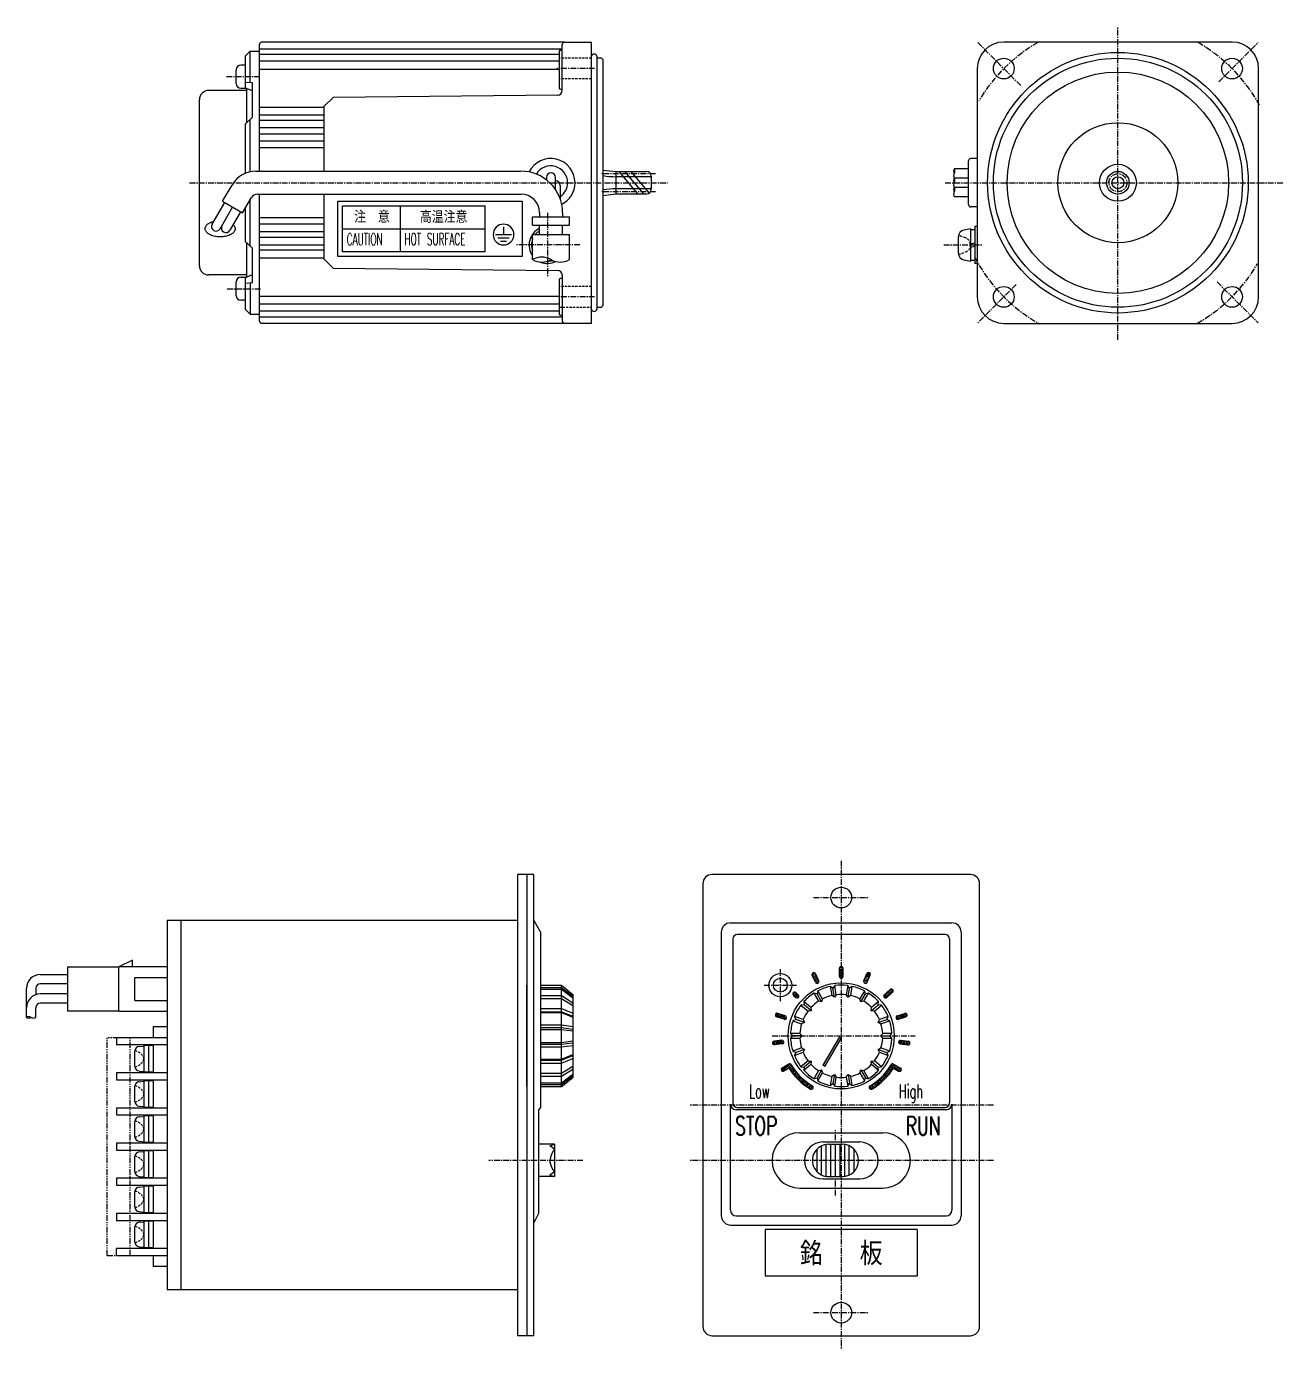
# Model space of a CAD drawing. Extents: x 10 to 442, y 10 to 405.
# Drawn here: x 169.6 to 442.2, y 118 to 404.9 of the extents above; entities that cross this region are included whole.
import ezdxf
from ezdxf.enums import TextEntityAlignment as Align

# ---------------------------------------------------------------- set-up
doc = ezdxf.new("R2010")
doc.units = 0
for name, pattern in [('CENTER', [2, 1.25, -0.25, 0.25, -0.25]), ('DASHED', [0.75, 0.5, -0.25]), ('PHANTOM', [2.5, 1.25, -0.25, 0.25, -0.25, 0.25, -0.25])]:
    doc.linetypes.add(name, pattern=pattern)
doc.layers.get('0').update_dxf_attribs({"linetype": 'CONTINUOUS'})
doc.layers.add('CENTER', color=1, linetype='CENTER')
doc.styles.get("Standard").update_dxf_attribs({"font": 'txt.shx', "bigfont": 'bigfont.shx'})

msp = doc.modelspace()

# ---------------------------------------------------------------- linework, layer by layer
at = {"color": 7, "linetype": 'CONTINUOUS'}
for p, q in [((217.07, 398.55), (218.07, 399.55)), ((218.07, 392.72), (218.07, 399.55)), ((218.07, 399.55), (220.07, 399.55)), ((220.07, 373.55), (220.07, 401.01)), ((220.07, 400.11), (285.77, 400.11)), ((220.07, 398.9), (285.07, 398.9)), ((286.08, 401.51), (220.57, 401.51)), ((285.07, 399.5), (285.07, 391.6)), ((285.37, 399.8), (285.77, 399.8)), ((285.77, 391.05), (285.77, 401.05)), ((286.27, 401.55), (292.07, 401.55)), ((292.07, 340.55), (292.07, 401.55)), ((431, 401.55), (381.5, 401.55)), ((217.07, 396.55), (216.07, 396.55)), ((217.07, 391.58), (217.07, 398.55)), ((285.07, 397.38), (220.07, 397.38)), ((293.27, 398.5), (293.27, 343.59)), ((294.27, 398.05), (293.27, 398.05)), ((294.27, 398.05), (294.57, 397.75)), ((294.57, 397.75), (294.57, 344.35)), ((215.07, 392.55), (215.07, 395.55)), ((220.07, 395.65), (285.07, 395.65)), ((375.75, 395.8), (375.75, 346.3)), ((436.75, 346.3), (436.75, 395.8)), ((217.27, 391.05), (209.07, 391.05)), ((216.07, 391.55), (217.14, 391.55)), ((218.57, 392.68), (217.07, 392.8)), ((218.57, 390.97), (217.07, 391.58)), ((217.27, 391.5), (217.27, 384.04)), ((218.57, 385.25), (218.57, 392.68)), ((285.37, 391.3), (285.77, 391.3)), ((207.07, 353.05), (207.07, 389.05)), ((234.07, 387.38), (220.07, 387.38)), ((234.07, 387.55), (236.07, 389.55)), ((234.07, 387.55), (234.07, 373.55)), ((284.77, 390.05), (236.07, 389.55)), ((218.57, 385.25), (217.07, 383.85)), ((218.07, 373.41), (218.07, 384.78)), ((220.07, 385.79), (234.07, 385.79)), ((220.07, 384.59), (234.07, 384.59)), ((217.07, 373.1), (217.07, 383.85)), ((220.07, 383.03), (234.07, 383.03)), ((220.07, 381.66), (234.07, 381.66)), ((220.07, 380.13), (234.07, 380.13)), ((234.07, 378.62), (220.07, 378.62)), ((375.75, 376.3), (374.35, 376.3)), ((219.34, 373.55), (276.73, 373.55)), ((294.57, 373.79), (297.47, 373.48)), ((297.47, 373.48), (304.07, 373.48)), ((297.47, 368.62), (297.47, 373.48)), ((373.85, 374.05), (370.75, 374.05)), ((373.85, 366.3), (373.85, 375.8)), ((212.11, 367.02), (214.15, 370.55)), ((282.32, 372.21), (282.32, 371.67)), ((284.32, 369.52), (284.32, 372.21)), ((285.32, 370.43), (285.32, 367.51)), ((305.07, 372.48), (305.07, 369.62)), ((373.85, 372.05), (370.75, 372.05)), ((216.44, 364.52), (218.34, 367.81)), ((218.07, 357.32), (218.07, 367.34)), ((219.64, 368.56), (276.82, 368.56)), ((220.07, 341.09), (220.07, 368.56)), ((234.07, 368.56), (234.07, 354.55)), ((294.57, 368.31), (297.47, 368.62)), ((297.47, 368.62), (304.07, 368.62)), ((370.75, 370.05), (373.85, 370.05)), ((370.75, 368.05), (373.85, 368.05)), ((209.82, 362.06), (212.55, 366.77)), ((211.55, 361.06), (214.28, 365.77)), ((212.11, 367.02), (216.44, 364.52)), ((216.01, 364.77), (213.68, 360.75)), ((217.07, 358.25), (217.07, 365.61)), ((237.07, 355.06), (237.07, 367.06)), ((237.07, 367.06), (277.07, 367.06)), ((238.07, 356.06), (238.07, 366.06)), ((238.07, 366.06), (269.07, 366.06)), ((269.07, 356.06), (269.07, 366.06)), ((277.07, 367.06), (277.07, 355.06)), ((277.07, 367.06), (277.07, 355.06)), ((280.82, 364.55), (280.82, 363.66)), ((285.82, 364.55), (285.82, 363.66)), ((375.75, 365.8), (374.35, 365.8)), ((234.07, 363.47), (220.07, 363.47)), ((234.07, 362.05), (220.07, 362.05)), ((273.02, 361.51), (273.02, 359.81)), ((279.32, 361.83), (279.32, 363.66)), ((279.32, 363.66), (287.32, 363.66)), ((279.32, 361.83), (287.32, 361.83)), ((280.82, 359.83), (280.82, 361.83)), ((285.82, 359.83), (285.82, 361.83)), ((287.32, 361.83), (287.32, 363.66)), ((375.75, 361.55), (375.25, 361.55)), ((375.25, 361.55), (375.25, 353.55)), ((234.07, 360.43), (220.07, 360.43)), ((234.07, 359.17), (220.07, 359.17)), ((271.27, 359.81), (274.77, 359.81)), ((271.82, 359.11), (274.22, 359.11)), ((279.32, 354.37), (279.32, 359.83)), ((279.32, 359.83), (287.32, 359.83)), ((287.32, 354.37), (287.32, 359.83)), ((371.65, 355.79), (371.65, 359.31)), ((374.25, 361.05), (372.87, 360.78)), ((374.25, 361.05), (374.25, 354.05)), ((374.25, 360.92), (375.25, 360.92)), ((375.25, 360.87), (375.25, 357.09)), ((217.07, 358.25), (218.57, 356.85)), ((217.27, 358.06), (217.27, 350.6)), ((218.57, 349.41), (218.57, 356.85)), ((234.07, 357.5), (220.07, 357.5)), ((234.07, 356.41), (220.07, 356.41)), ((269.07, 356.06), (238.07, 356.06)), ((272.37, 358.41), (273.67, 358.41)), ((279.32, 358.05), (279.1, 358.05)), ((279.32, 357.05), (279.1, 357.05)), ((374.25, 357.81), (375.25, 358)), ((374.25, 357.1), (375.25, 357.29)), ((234.07, 354.72), (220.07, 354.72)), ((236.07, 352.55), (234.07, 354.55)), ((277.07, 355.06), (237.07, 355.06)), ((372.87, 354.31), (374.25, 354.05)), ((375.25, 354.17), (374.25, 354.17)), ((375.75, 353.55), (375.25, 353.55)), ((217.27, 351.05), (209.07, 351.05)), ((216.07, 350.55), (217.14, 350.55)), ((217.07, 350.52), (218.57, 351.13)), ((217.07, 343.55), (217.07, 350.52)), ((236.07, 352.55), (284.77, 352.05)), ((285.07, 350), (285.07, 342.6)), ((285.77, 350.3), (285.37, 350.3)), ((285.77, 351.05), (285.77, 341.05)), ((215.07, 346.55), (215.07, 349.55)), ((217.07, 349.29), (218.57, 349.41)), ((218.07, 349.37), (218.07, 342.55)), ((217.07, 345.55), (216.07, 345.55)), ((285.07, 346.38), (220.07, 346.38)), ((285.07, 344.71), (220.07, 344.71)), ((294.27, 344.05), (294.57, 344.35)), ((218.07, 342.55), (217.07, 343.55)), ((218.07, 342.55), (220.07, 342.55)), ((285.07, 343.2), (220.07, 343.2)), ((220.07, 341.99), (285.77, 341.99)), ((285.37, 342.3), (285.77, 342.3)), ((293.27, 344.05), (294.27, 344.05)), ((220.57, 340.59), (286.08, 340.59)), ((292.07, 340.55), (286.27, 340.55)), ((381.5, 340.55), (431, 340.55)), ((279.57, 221.05), (276.07, 221.05)), ((276.07, 221.05), (276.07, 121.05)), ((278.07, 221.05), (278.07, 121.05)), ((279.57, 121.05), (279.57, 221.05)), ((374.25, 221.05), (318.25, 221.05)), ((316.25, 219.05), (316.25, 123.05)), ((376.25, 123.05), (376.25, 219.05)), ((276.07, 211.05), (200.07, 211.05)), ((200.07, 211.05), (200.07, 131.05)), ((203.07, 211.05), (203.07, 131.05)), ((279.57, 211.05), (281.07, 208.55)), ((322.25, 210.55), (370.25, 210.55)), ((281.07, 208.55), (281.07, 170.55)), ((320.25, 208.55), (320.25, 147.05)), ((322.75, 207.05), (322.75, 171.55)), ((368.75, 208.05), (323.75, 208.05)), ((369.75, 207.05), (369.75, 171.55)), ((372.25, 208.55), (372.25, 147.05)), ((178.57, 201.05), (189.57, 201.05)), ((178.57, 191.45), (178.57, 201.05)), ((192.57, 202.45), (189.57, 201.05)), ((200.07, 201.05), (189.57, 201.05)), ((189.57, 191.45), (189.57, 201.05)), ((192.57, 201.05), (192.57, 202.45)), ((345.86, 200.72), (346.5, 200.96)), ((172.57, 199.35), (178.57, 199.35)), ((193.07, 198.75), (200.07, 198.75)), ((193.07, 193.75), (193.07, 198.75)), ((339.93, 199.29), (340.41, 199.77)), ((340.64, 197.67), (339.95, 199.22)), ((340.05, 198.99), (340.66, 199.6)), ((340.18, 198.7), (340.79, 199.3)), ((340.31, 198.4), (340.92, 199.01)), ((340.44, 198.11), (341.05, 198.72)), ((340.57, 197.82), (341.18, 198.42)), ((341.37, 198), (340.68, 199.55)), ((340.73, 197.55), (341.31, 198.13)), ((345.85, 200.39), (346.65, 200.7)), ((345.85, 198.95), (345.85, 200.65)), ((345.85, 200.07), (346.65, 200.38)), ((345.85, 199.75), (346.65, 200.06)), ((345.85, 199.43), (346.65, 199.74)), ((345.85, 199.11), (346.65, 199.42)), ((345.88, 198.8), (346.65, 199.09)), ((346.12, 198.57), (346.6, 198.75)), ((346.65, 198.95), (346.65, 200.65)), ((351.13, 198), (351.82, 199.55)), ((351.2, 198.14), (352.05, 198.1)), ((351.33, 198.44), (352.18, 198.39)), ((351.46, 198.73), (352.32, 198.68)), ((351.59, 199.02), (352.45, 198.98)), ((351.72, 199.32), (352.58, 199.27)), ((351.86, 199.61), (352.54, 199.57)), ((351.86, 197.67), (352.56, 199.22)), ((169.57, 190.06), (169.57, 196.35)), ((171.57, 196.35), (171.57, 194.98)), ((178.57, 197.35), (172.57, 197.35)), ((178.57, 195.15), (172.57, 195.15)), ((278.07, 175.05), (278.07, 197.05)), ((281.07, 197.05), (285.57, 197.05)), ((281.07, 196.55), (285.57, 196.55)), ((281.07, 196.2), (285.57, 196.2)), ((285.57, 197.05), (288.07, 195.05)), ((285.57, 175.05), (285.57, 197.05)), ((285.57, 196.55), (288.07, 194.66)), ((285.57, 196.2), (288.07, 194.32)), ((335.75, 195.12), (336.17, 195.55)), ((335.89, 194.84), (336.45, 195.41)), ((336.11, 194.64), (336.68, 195.21)), ((336.41, 195.45), (336.93, 194.98)), ((340.32, 195.31), (341.33, 193.58)), ((341, 195.14), (340.32, 195.31)), ((341.19, 195.81), (341, 195.14)), ((342, 193.41), (341, 195.14)), ((341.04, 197.44), (341.4, 197.8)), ((342.19, 194.08), (341.19, 195.81)), ((343.85, 196.78), (344.2, 194.81)), ((344.43, 196.39), (343.85, 196.78)), ((344.84, 196.96), (344.43, 196.39)), ((344.78, 194.42), (344.43, 196.39)), ((345.18, 194.98), (344.84, 196.96)), ((347.67, 196.96), (347.32, 194.98)), ((348.07, 196.39), (347.67, 196.96)), ((347.73, 194.42), (348.07, 196.39)), ((348.65, 196.78), (348.07, 196.39)), ((348.3, 194.81), (348.65, 196.78)), ((351.31, 195.81), (350.31, 194.08)), ((350.5, 193.41), (351.5, 195.14)), ((351.1, 197.85), (351.92, 197.8)), ((351.18, 193.58), (352.18, 195.31)), ((351.23, 197.54), (351.74, 197.51)), ((351.5, 195.14), (351.31, 195.81)), ((352.18, 195.31), (351.5, 195.14)), ((355.57, 194.98), (356.83, 196.11)), ((355.69, 195.08), (356.45, 194.7)), ((355.93, 195.3), (356.69, 194.91)), ((356.11, 194.38), (357.37, 195.52)), ((356.17, 195.51), (356.93, 195.13)), ((356.41, 195.73), (357.17, 195.34)), ((356.64, 195.94), (357.41, 195.56)), ((356.89, 196.16), (357.5, 195.85)), ((178.57, 193.15), (172.57, 193.15)), ((193.07, 193.75), (200.07, 193.75)), ((281.07, 194.79), (285.57, 194.79)), ((281.07, 194.14), (285.57, 194.14)), ((285.57, 194.79), (288.07, 193.25)), ((285.57, 194.14), (288.07, 192.61)), ((288.07, 195.05), (288.07, 177.05)), ((335.88, 194.85), (336.4, 194.38)), ((336.33, 194.44), (336.9, 195.01)), ((336.6, 194.29), (337.06, 194.74)), ((338.21, 192.8), (337.51, 192.73)), ((337.51, 192.73), (339.05, 191.44)), ((338.16, 193.49), (338.21, 192.8)), ((339.69, 192.21), (338.16, 193.49)), ((339.74, 191.51), (338.21, 192.8)), ((342, 193.41), (341.33, 193.58)), ((342.19, 194.08), (342, 193.41)), ((344.78, 194.42), (344.2, 194.81)), ((345.18, 194.98), (344.78, 194.42)), ((347.73, 194.42), (347.32, 194.98)), ((348.3, 194.81), (347.73, 194.42)), ((350.5, 193.41), (350.31, 194.08)), ((351.18, 193.58), (350.5, 193.41)), ((352.76, 191.51), (354.29, 192.8)), ((354.35, 193.49), (352.81, 192.21)), ((353.46, 191.44), (354.99, 192.73)), ((354.29, 192.8), (354.35, 193.49)), ((354.99, 192.73), (354.29, 192.8)), ((355.47, 194.52), (355.93, 194.29)), ((355.48, 194.86), (356.21, 194.48)), ((171.57, 190.06), (171.57, 192.15)), ((189.57, 191.45), (178.57, 191.45)), ((189.57, 191.45), (200.07, 191.45)), ((281.07, 191.98), (285.57, 191.98)), ((281.07, 191.3), (285.57, 191.3)), ((281.07, 191.11), (285.57, 191.11)), ((285.57, 191.98), (288.07, 190.97)), ((285.57, 191.3), (288.07, 190.3)), ((285.57, 191.11), (288.07, 190.11)), ((332.18, 190.21), (332.14, 190.89)), ((333.86, 189.65), (332.24, 190.18)), ((332.48, 190.1), (332.44, 190.96)), ((334.11, 190.42), (332.49, 190.94)), ((332.79, 190), (332.75, 190.86)), ((333.1, 189.9), (333.05, 190.76)), ((333.4, 189.8), (333.36, 190.66)), ((333.71, 189.7), (333.66, 190.56)), ((334.01, 189.64), (333.97, 190.46)), ((334.3, 189.8), (334.28, 190.3)), ((336.38, 189.64), (335.75, 189.34)), ((336.1, 190.28), (336.38, 189.64)), ((337.98, 189.59), (336.1, 190.28)), ((338.26, 188.96), (336.38, 189.64)), ((337.98, 189.59), (338.26, 188.96)), ((339.74, 191.51), (339.05, 191.44)), ((339.69, 192.21), (339.74, 191.51)), ((352.76, 191.51), (352.81, 192.21)), ((353.46, 191.44), (352.76, 191.51)), ((354.24, 188.96), (356.12, 189.64)), ((354.24, 188.96), (354.52, 189.59)), ((356.41, 190.28), (354.52, 189.59)), ((356.12, 189.64), (356.41, 190.28)), ((356.75, 189.34), (356.12, 189.64)), ((358.12, 190.04), (358.44, 189.64)), ((358.26, 190.34), (358.78, 189.7)), ((358.4, 190.42), (360.01, 190.94)), ((358.55, 190.46), (359.09, 189.8)), ((358.64, 189.65), (360.26, 190.18)), ((358.85, 190.56), (359.39, 189.9)), ((359.16, 190.66), (359.7, 190)), ((359.47, 190.76), (360.01, 190.1)), ((359.77, 190.86), (360.31, 190.2)), ((360.08, 190.96), (360.51, 190.42)), ((197.07, 188.05), (197.07, 185.66)), ((200.07, 188.05), (197.07, 188.05)), ((281.07, 188.45), (285.57, 188.45)), ((281.07, 187.87), (285.57, 187.87)), ((281.07, 187.46), (285.57, 187.46)), ((285.57, 188.45), (288.07, 188.1)), ((285.57, 187.87), (288.07, 187.52)), ((285.57, 187.46), (288.07, 187.12)), ((335.26, 186.55), (335.75, 186.05)), ((337.27, 186.55), (335.26, 186.55)), ((335.75, 189.34), (337.64, 188.65)), ((337.27, 186.55), (337.75, 186.05)), ((338.26, 188.96), (337.64, 188.65)), ((354.87, 188.65), (354.24, 188.96)), ((354.75, 186.05), (355.24, 186.55)), ((354.87, 188.65), (356.75, 189.34)), ((357.24, 186.55), (355.24, 186.55)), ((356.75, 186.05), (357.24, 186.55)), ((200.07, 185.66), (189.07, 185.66)), ((189.07, 185.66), (189.07, 184.16)), ((189.07, 184.16), (200.07, 184.16)), ((193.98, 183.75), (195.07, 183.85)), ((195.07, 178.24), (195.07, 183.96)), ((197.07, 183.96), (195.07, 183.96)), ((196.07, 178.24), (196.07, 183.96)), ((197.07, 184.16), (197.07, 178.04)), ((281.07, 184.63), (285.57, 184.63)), ((281.07, 184.23), (285.57, 184.23)), ((281.07, 183.65), (285.57, 183.65)), ((285.57, 184.63), (288.07, 184.98)), ((285.57, 184.23), (288.07, 184.57)), ((285.57, 183.65), (288.07, 184)), ((331.7, 184.12), (331.39, 184.73)), ((332.03, 184.15), (331.64, 184.91)), ((333.38, 185.1), (331.69, 184.92)), ((333.46, 184.3), (331.77, 184.12)), ((332.35, 184.18), (331.96, 184.95)), ((332.67, 184.22), (332.28, 184.98)), ((332.98, 184.25), (332.6, 185.02)), ((333.3, 184.29), (332.92, 185.05)), ((333.61, 184.35), (333.24, 185.08)), ((333.81, 184.61), (333.58, 185.07)), ((335.75, 186.05), (335.26, 185.55)), ((335.26, 185.55), (337.27, 185.55)), ((337.75, 186.05), (335.75, 186.05)), ((337.75, 186.05), (337.27, 185.55)), ((345.78, 185.74), (342.28, 179.68)), ((342.72, 179.43), (346.22, 185.49)), ((346.22, 185.49), (345.78, 185.74)), ((355.24, 185.55), (354.75, 186.05)), ((354.75, 186.05), (356.75, 186.05)), ((355.24, 185.55), (357.24, 185.55)), ((357.24, 185.55), (356.75, 186.05)), ((358.72, 184.87), (358.85, 184.37)), ((358.97, 185.08), (359.18, 184.29)), ((359.04, 184.3), (360.73, 184.12)), ((359.12, 185.1), (360.81, 184.92)), ((359.28, 185.08), (359.5, 184.25)), ((359.6, 185.05), (359.82, 184.22)), ((359.92, 185.01), (360.14, 184.19)), ((360.24, 184.98), (360.46, 184.15)), ((360.56, 184.95), (360.78, 184.12)), ((360.88, 184.91), (361.06, 184.25)), ((193.07, 179.44), (193.07, 182.76)), ((281.07, 180.99), (285.57, 180.99)), ((281.07, 180.8), (285.57, 180.8)), ((285.57, 180.99), (288.07, 181.99)), ((285.57, 180.8), (288.07, 181.8)), ((285.57, 180.12), (288.07, 181.12)), ((337.64, 183.44), (335.75, 182.76)), ((335.75, 182.76), (336.38, 182.46)), ((336.1, 181.82), (337.98, 182.51)), ((336.38, 182.46), (336.1, 181.82)), ((338.26, 183.14), (336.38, 182.46)), ((337.64, 183.44), (338.26, 183.14)), ((338.26, 183.14), (337.98, 182.51)), ((354.24, 183.14), (354.87, 183.44)), ((354.52, 182.5), (354.24, 183.14)), ((354.24, 183.14), (356.12, 182.46)), ((354.52, 182.5), (356.41, 181.82)), ((356.75, 182.76), (354.87, 183.44)), ((356.12, 182.46), (356.75, 182.76)), ((356.41, 181.82), (356.12, 182.46)), ((189.07, 178.04), (189.07, 176.54)), ((200.07, 178.04), (189.07, 178.04)), ((193.98, 178.44), (195.07, 178.35)), ((195.07, 178.24), (197.07, 178.24)), ((281.07, 180.12), (285.57, 180.12)), ((281.07, 177.95), (285.57, 177.95)), ((285.57, 177.95), (288.07, 179.49)), ((285.57, 177.31), (288.07, 178.84)), ((333.24, 178.89), (333.48, 179.14)), ((333.28, 178.51), (334.49, 179.72)), ((334.88, 179.94), (333.41, 179.09)), ((333.55, 178.35), (335.18, 179.98)), ((334.94, 179.05), (333.81, 178.4)), ((334.31, 178.69), (335.42, 179.8)), ((335, 178.96), (335.58, 179.54)), ((335.17, 178.7), (335.75, 179.28)), ((335.34, 178.45), (335.91, 179.02)), ((335.52, 178.2), (336.09, 178.77)), ((335.7, 177.96), (336.27, 178.53)), ((335.88, 177.72), (336.45, 178.29)), ((336.07, 177.49), (336.64, 178.06)), ((339.05, 180.66), (337.51, 179.37)), ((337.51, 179.37), (338.21, 179.3)), ((338.16, 178.6), (339.69, 179.89)), ((338.21, 179.3), (338.16, 178.6)), ((339.74, 180.58), (338.21, 179.3)), ((339.05, 180.66), (339.74, 180.58)), ((339.74, 180.58), (339.69, 179.89)), ((341.33, 178.52), (340.32, 176.78)), ((342, 178.69), (341, 176.96)), ((341.19, 176.28), (342.19, 178.02)), ((341.33, 178.52), (342, 178.69)), ((342, 178.69), (342.19, 178.02)), ((342.72, 179.43), (342.28, 179.68)), ((350.31, 178.02), (350.5, 178.69)), ((350.31, 178.02), (351.31, 176.28)), ((350.5, 178.69), (351.18, 178.52)), ((350.5, 178.69), (351.5, 176.96)), ((352.18, 176.78), (351.18, 178.52)), ((352.76, 180.58), (353.46, 180.66)), ((352.81, 179.89), (352.76, 180.58)), ((352.76, 180.58), (354.29, 179.3)), ((352.81, 179.89), (354.35, 178.6)), ((354.99, 179.37), (353.46, 180.66)), ((354.29, 179.3), (354.99, 179.37)), ((354.35, 178.6), (354.29, 179.3)), ((356.43, 177.49), (355.86, 178.06)), ((356.62, 177.72), (356.05, 178.29)), ((356.81, 177.96), (356.24, 178.53)), ((356.99, 178.2), (356.42, 178.77)), ((357.16, 178.45), (356.59, 179.02)), ((357.34, 178.7), (356.76, 179.28)), ((357.5, 178.96), (356.92, 179.54)), ((358.2, 178.69), (357.08, 179.8)), ((358.96, 178.35), (357.33, 179.98)), ((357.56, 179.05), (358.7, 178.4)), ((357.62, 179.94), (359.1, 179.09)), ((359.22, 178.51), (358.02, 179.72)), ((359.27, 178.89), (359.02, 179.14)), ((189.07, 176.54), (200.07, 176.54)), ((193.07, 171.82), (193.07, 175.14)), ((193.98, 176.13), (195.07, 176.23)), ((195.07, 170.62), (195.07, 176.34)), ((197.07, 176.34), (195.07, 176.34)), ((196.07, 170.62), (196.07, 176.34)), ((197.07, 176.54), (197.07, 170.42)), ((281.07, 177.31), (285.57, 177.31)), ((281.07, 175.89), (285.57, 175.89)), ((281.07, 175.55), (285.57, 175.55)), ((281.07, 175.05), (285.57, 175.05)), ((285.57, 175.89), (288.07, 177.78)), ((285.57, 175.55), (288.07, 177.43)), ((285.57, 175.05), (288.07, 177.05)), ((336.27, 177.26), (336.84, 177.83)), ((336.47, 177.04), (337.04, 177.6)), ((336.68, 176.82), (337.24, 177.38)), ((336.89, 176.6), (337.45, 177.17)), ((337.1, 176.4), (337.67, 176.96)), ((337.32, 176.19), (337.89, 176.76)), ((337.55, 175.99), (338.12, 176.56)), ((337.78, 175.8), (338.35, 176.37)), ((338.01, 175.61), (338.58, 176.18)), ((338.25, 175.42), (338.83, 176)), ((338.5, 175.24), (339.07, 175.82)), ((338.75, 175.07), (339.32, 175.64)), ((339, 174.9), (339.58, 175.48)), ((339.26, 174.73), (339.84, 175.32)), ((339.53, 174.58), (340.1, 175.14)), ((340.32, 176.78), (341, 176.96)), ((341, 176.96), (341.19, 176.28)), ((344.2, 177.29), (343.85, 175.31)), ((343.85, 175.31), (344.43, 175.71)), ((344.2, 177.29), (344.78, 177.68)), ((344.78, 177.68), (344.43, 175.71)), ((344.43, 175.71), (344.84, 175.14)), ((344.78, 177.68), (345.18, 177.11)), ((344.84, 175.14), (345.18, 177.11)), ((347.32, 177.11), (347.73, 177.68)), ((347.32, 177.11), (347.67, 175.14)), ((347.67, 175.14), (348.07, 175.71)), ((347.73, 177.68), (348.3, 177.29)), ((347.73, 177.68), (348.07, 175.71)), ((348.07, 175.71), (348.65, 175.31)), ((348.65, 175.31), (348.3, 177.29)), ((351.31, 176.28), (351.5, 176.96)), ((351.5, 176.96), (352.18, 176.78)), ((352.98, 174.58), (352.41, 175.14)), ((353.24, 174.73), (352.66, 175.32)), ((353.5, 174.9), (352.92, 175.48)), ((353.76, 175.07), (353.18, 175.64)), ((354.01, 175.24), (353.43, 175.82)), ((354.25, 175.42), (353.68, 176)), ((354.49, 175.61), (353.92, 176.18)), ((354.72, 175.8), (354.16, 176.37)), ((354.95, 175.99), (354.39, 176.56)), ((355.18, 176.19), (354.61, 176.76)), ((355.4, 176.4), (354.83, 176.96)), ((355.61, 176.6), (355.05, 177.17)), ((355.83, 176.82), (355.26, 177.38)), ((356.03, 177.04), (355.46, 177.6)), ((356.23, 177.26), (355.67, 177.83)), ((200.07, 173.05), (200.07, 171.05)), ((339.86, 174.48), (340.2, 174.82)), ((352.65, 174.48), (352.31, 174.82)), ((189.07, 170.42), (189.07, 168.92)), ((200.07, 170.42), (189.07, 170.42)), ((193.98, 170.82), (195.07, 170.73)), ((195.07, 170.62), (197.07, 170.62)), ((281.07, 170.55), (280.57, 170.05)), ((280.57, 170.05), (280.57, 147.55)), ((322.25, 148.25), (322.25, 171.25)), ((369.05, 170.05), (323.45, 170.05)), ((323.75, 170.55), (368.75, 170.55)), ((370.25, 171.25), (370.25, 148.25)), ((189.07, 168.92), (200.07, 168.92)), ((193.07, 164.2), (193.07, 167.52)), ((193.98, 168.51), (195.07, 168.61)), ((195.07, 163), (195.07, 168.72)), ((197.07, 168.72), (195.07, 168.72)), ((196.07, 163), (196.07, 168.72)), ((197.07, 168.92), (197.07, 162.8)), ((337.25, 165.05), (355.25, 165.05)), ((189.07, 162.8), (189.07, 161.3)), ((200.07, 162.8), (189.07, 162.8)), ((189.07, 161.3), (200.07, 161.3)), ((193.98, 163.2), (195.07, 163.11)), ((193.98, 160.89), (195.07, 160.99)), ((195.07, 163), (197.07, 163)), ((195.07, 155.38), (195.07, 161.1)), ((197.07, 161.1), (195.07, 161.1)), ((196.07, 155.38), (196.07, 161.1)), ((197.07, 161.3), (197.07, 155.18)), ((284.07, 162.55), (280.57, 162.55)), ((283.07, 162.21), (284.07, 162.55)), ((284.07, 161.5), (283.07, 162.21)), ((284.07, 162.55), (284.07, 155.55)), ((341, 156.6), (341, 161.5)), ((342, 155.89), (342, 162.21)), ((342.25, 163.05), (350.25, 163.05)), ((343, 155.58), (343, 162.51)), ((343.5, 162.55), (346.5, 162.55)), ((344, 155.55), (344, 162.55)), ((345, 155.55), (345, 162.55)), ((346, 155.55), (346, 162.55)), ((347, 155.58), (347, 162.51)), ((348, 155.89), (348, 162.21)), ((349, 161.5), (349, 156.6)), ((193.07, 156.58), (193.07, 159.9)), ((189.07, 155.18), (189.07, 153.68)), ((200.07, 155.18), (189.07, 155.18)), ((193.98, 155.58), (195.07, 155.49)), ((195.07, 155.38), (197.07, 155.38)), ((284.07, 155.55), (280.57, 155.55)), ((284.07, 156.6), (283.07, 155.89)), ((283.07, 155.89), (284.07, 155.55)), ((342.25, 155.05), (350.25, 155.05)), ((343.5, 155.55), (346.5, 155.55)), ((189.07, 153.68), (200.07, 153.68)), ((193.07, 148.96), (193.07, 152.28)), ((193.98, 153.27), (195.07, 153.37)), ((195.07, 147.76), (195.07, 153.48)), ((197.07, 153.48), (195.07, 153.48)), ((196.07, 147.76), (196.07, 153.48)), ((197.07, 153.68), (197.07, 147.56)), ((337.25, 153.05), (355.25, 153.05)), ((200.07, 147.56), (189.07, 147.56)), ((189.07, 147.56), (189.07, 146.06)), ((193.98, 147.96), (195.07, 147.87)), ((195.07, 147.76), (197.07, 147.76)), ((280.57, 147.55), (279.57, 145.55)), ((323.45, 147.05), (369.05, 147.05)), ((189.07, 146.06), (200.07, 146.06)), ((193.07, 141.34), (193.07, 144.66)), ((193.98, 145.65), (195.07, 145.75)), ((195.07, 140.14), (195.07, 145.86)), ((197.07, 145.86), (195.07, 145.86)), ((196.07, 140.14), (196.07, 145.86)), ((197.07, 146.06), (197.07, 139.94)), ((322.25, 145.05), (370.25, 145.05)), ((362.75, 144.05), (329.75, 144.05)), ((329.75, 144.05), (329.75, 134.05)), ((362.75, 144.05), (362.75, 134.05)), ((200.07, 139.94), (189.07, 139.94)), ((189.07, 138.44), (189.07, 139.94)), ((189.07, 138.44), (200.07, 138.44)), ((193.98, 140.34), (195.07, 140.25)), ((195.07, 140.14), (197.07, 140.14)), ((197.07, 138.44), (197.07, 136.05)), ((200.07, 136.05), (197.07, 136.05)), ((329.75, 134.05), (362.75, 134.05)), ((200.07, 131.05), (276.07, 131.05)), ((279.57, 121.05), (276.07, 121.05)), ((318.25, 121.05), (374.25, 121.05))]:
    msp.add_line(p, q, dxfattribs=at)
at = {"color": 3, "linetype": 'DASHED'}
for p, q in [((292.07, 398.05), (285.07, 398.05)), ((292.07, 393.55), (285.07, 393.55)), ((373.22, 359.07), (371.69, 359.65)), ((371.69, 355.45), (373.22, 356.03)), ((292.07, 348.55), (285.07, 348.55)), ((285.07, 344.05), (292.07, 344.05))]:
    msp.add_line(p, q, dxfattribs=at)
at = {"color": 3, "linetype": 'CONTINUOUS'}
for p, q in [((302.14, 368.62), (298.06, 373.48)), ((303.44, 368.62), (299.36, 373.48)), ((304.57, 368.83), (300.67, 373.48)), ((305.07, 372.35), (297.47, 372.35)), ((305.07, 369.75), (297.47, 369.75)), ((250.57, 366.06), (250.57, 356.06)), ((238.07, 361.06), (269.07, 361.06))]:
    msp.add_line(p, q, dxfattribs=at)
at = {"color": 1, "linetype": 'CENTER'}
msp.add_line((368.47, 357.55), (376.76, 357.55), dxfattribs=at)
at = {"color": 3, "linetype": 'PHANTOM'}
for p, q in [((187.07, 138.44), (187.07, 185.66)), ((192.07, 185.66), (187.07, 185.66)), ((192.07, 138.44), (192.07, 185.66)), ((187.07, 138.44), (192.07, 138.44))]:
    msp.add_line(p, q, dxfattribs=at)
at = {"color": 7, "linetype": 'CONTINUOUS'}
for points in [[(214.39, 361.96, -0.022905), (214.51, 361.83, -0.062962), (214.7, 361.54, -0.050703), (214.78, 361.34, -0.051116), (214.82, 361.13, -0.054969), (214.8, 360.93, -0.050552), (214.75, 360.72, -0.069706), (214.62, 360.47, -0.059134), (214.37, 360.19, -0.047234), (214.05, 359.94, -0.038209), (213.65, 359.73, -0.031936), (213.18, 359.55, -0.027792), (212.67, 359.42, -0.025239), (212.13, 359.34, -0.023925), (211.57, 359.32, -0.023671), (211.01, 359.34, -0.024441), (210.46, 359.42, -0.026341), (209.95, 359.55, -0.029638), (209.49, 359.73, -0.034786), (209.09, 359.94, -0.042416), (208.76, 360.19, -0.053051), (208.52, 360.47, -0.042761), (208.39, 360.72, -0.050865), (208.33, 360.93), (208.32, 361.03, -0.054969), (208.33, 361.24, -0.050552), (208.39, 361.44, -0.069706), (208.52, 361.69, -0.059134), (208.76, 361.97, -0.047234), (209.09, 362.22, -0.038209), (209.49, 362.44, -0.031936), (209.95, 362.61, -0.000698), (210.2, 362.68), (210.21, 362.69)], [(284.07, 161.5, 0.000539), (284, 161.4, 0.001707), (283.93, 161.3, 0.002874), (283.86, 161.19, 0.004042), (283.8, 161.09, 0.005206), (283.73, 160.99, 0.006419), (283.67, 160.88, 0.006862), (283.61, 160.77, 0.007687), (283.55, 160.65, 0.008161), (283.5, 160.54, 0.018752), (283.39, 160.29, 0.007754), (283.35, 160.16, 0.007199), (283.31, 160.03, 0.005162), (283.27, 159.9, 0.004631), (283.23, 159.76, 0.003004), (283.2, 159.62, 0.003159), (283.16, 159.48, 0.001477), (283.13, 159.33, 0.001627), (283.1, 159.19, 0.000401), (283.07, 159.05)], [(284.07, 156.6, -0.000544), (284, 156.7, -0.001709), (283.93, 156.8, -0.002875), (283.86, 156.9, -0.004039), (283.8, 157.01, -0.005201), (283.73, 157.11, -0.006324), (283.67, 157.22, -0.006952), (283.61, 157.33, -0.007596), (283.55, 157.44, -0.008255), (283.5, 157.56, -0.01868), (283.39, 157.8, -0.008131), (283.35, 157.93, -0.006828), (283.31, 158.07, -0.005535), (283.27, 158.2, -0.004255), (283.23, 158.33, -0.003458), (283.2, 158.48, -0.002698), (283.16, 158.62, -0.001935), (283.13, 158.76, -0.001171), (283.1, 158.91, -0.000406), (283.07, 159.05)]]:
    msp.add_lwpolyline(points, format="xyb", dxfattribs=at)
for centre, radius in [((406.25, 371.05), 28.25), ((381.5, 395.8), 2.25), ((406.25, 371.05), 27), ((431, 395.8), 2.25), ((406.25, 371.05), 24), ((406.25, 371.05), 13), ((406.25, 371.05), 4), ((406.25, 371.05), 2.45), ((381.5, 346.3), 2.25), ((431, 346.3), 2.25), ((346.25, 216.05), 2.25), ((333.05, 197.05), 2.5), ((333.05, 197.05), 1.5), ((346.25, 186.05), 11.5), ((346.25, 126.05), 2.25)]:
    msp.add_circle(centre, radius, dxfattribs=at)
at = {"color": 3, "linetype": 'CONTINUOUS'}
msp.add_circle((406.25, 371.05), 1.3, dxfattribs=at)
at = {"color": 7, "linetype": 'CONTINUOUS'}
for centre, radius, start, end in [((220.57, 401.01), 0.5, 90, 180), ((285.37, 399.5), 0.3, 90, 180), ((286.27, 401.05), 0.5, 90, 180), ((292.67, 398.31), 0.633, 17.84, 160.9288), ((381.5, 395.8), 5.75, 90, 180), ((431, 395.8), 5.75, 0, 90), ((216.07, 395.55), 1, 90, 180), ((209.07, 389.05), 2, 90, 180), ((216.07, 392.55), 1, 180, 270), ((284.77, 391.05), 1, 270, 0), ((285.37, 391.6), 0.3, 180, 270), ((283.27, 371.05), 5.25, 0, 153.6633), ((374.35, 375.8), 0.5, 90, 180), ((219.34, 367.55), 6, 90, 150), ((276.82, 364.55), 9, 0, 90.561), ((283.27, 371.05), 3.65, 0, 149.2267), ((283.32, 372.21), 1, 0, 180), ((304.07, 372.48), 1, 0, 90), ((284.32, 370.43), 1, 0, 90), ((283.27, 371.05), 3.65, 304.1614, 0), ((283.27, 371.05), 5.25, 296.7753, 0), ((219.64, 367.06), 1.5, 90, 150), ((276.82, 364.55), 4.01, 0, 90), ((304.07, 369.62), 1, 270, 0), ((374.35, 366.3), 0.5, 180, 270.0115), ((210.69, 361.56), 1, 150, 330), ((212.82, 361.25), 1, 150, 330), ((273.02, 359.81), 2.25, 90, 180), ((273.02, 359.81), 2.25, 0, 90), ((273.02, 359.81), 2.25, 180, 270), ((273.02, 359.81), 2.25, 270, 0), ((282.57, 357.55), 4, 115.9514, 215.6485), ((282.57, 357.55), 3.5, 158.2323, 201.7677), ((282.57, 357.55), 3.5, 158.2323, 201.7677), ((282.57, 357.55), 3.5, 120.0082, 139.3596), ((373.15, 359.31), 1.5, 100.8863, 180), ((373.15, 355.79), 1.5, 180, 259.1133), ((209.07, 353.05), 2, 180, 270), ((282.57, 357.55), 4, 247.8661, 296.1652), ((282.57, 357.55), 3.5, 270.6461, 287.5528), ((216.07, 349.55), 1, 90, 180), ((284.77, 351.05), 1, 0, 90), ((285.37, 350), 0.3, 90, 180), ((216.07, 346.55), 1, 180, 270), ((381.5, 346.3), 5.75, 180, 270), ((431, 346.3), 5.75, 270, 0), ((285.37, 342.6), 0.3, 180, 270), ((292.67, 343.79), 0.633, 199.0712, 342.16), ((220.57, 341.09), 0.5, 180, 270), ((286.27, 341.05), 0.5, 180, 270), ((318.25, 219.05), 2, 90, 180), ((374.25, 219.05), 2, 0, 90), ((322.25, 208.55), 2, 90, 180), ((370.25, 208.55), 2, 0, 89.9971), ((323.75, 207.05), 1, 90, 180), ((368.75, 207.05), 1, 0, 90), ((346.25, 200.65), 0.4, 359.9857, 180.0143), ((172.57, 196.35), 3, 90, 180), ((340.31, 199.39), 0.4, 24.0018, 203.9959), ((341, 197.83), 0.4, 204.0148, 23.9887), ((346.25, 198.95), 0.4, 180, 0), ((351.5, 197.83), 0.4, 156.0172, 335.9852), ((352.19, 199.39), 0.4, 335.9852, 156.0172), ((172.57, 192.15), 3, 90, 180), ((172.57, 196.35), 1, 90, 180), ((336.14, 195.15), 0.4, 47.9894, 228.0096), ((346.25, 186.05), 11, 122.6045, 137.3944), ((346.25, 186.05), 11, 102.6049, 117.3941), ((346.25, 186.05), 11, 82.6045, 97.394), ((346.25, 186.05), 11, 62.6047, 77.3946), ((346.25, 186.05), 11, 42.6053, 57.3943), ((357.1, 195.82), 0.4, 311.9904, 132.0106), ((172.57, 192.15), 1, 90, 180), ((346.25, 186.05), 11, 142.6047, 157.3939), ((336.67, 194.68), 0.4, 227.9989, 48), ((346.25, 186.05), 9, 123.1844, 136.8145), ((346.25, 186.05), 9, 103.1839, 116.8145), ((346.25, 186.05), 9, 83.1842, 96.8145), ((346.25, 186.05), 9, 63.1844, 76.8149), ((346.25, 186.05), 9, 43.1847, 56.8151), ((346.25, 186.05), 11, 22.6054, 37.3945), ((355.84, 194.68), 0.4, 132.0011, 311.9904), ((332.37, 190.56), 0.4, 71.9863, 252.018), ((333.98, 190.03), 0.4, 252.0136, 71.9863), ((346.25, 186.05), 9, 143.1842, 156.8144), ((346.25, 186.05), 9, 23.1848, 36.8149), ((358.52, 190.03), 0.4, 108.0001, 288.0001), ((360.14, 190.56), 0.4, 288.0001, 108.0137), ((346.25, 186.05), 11, 162.6046, 177.3942), ((346.25, 186.05), 9, 163.1845, 176.8146), ((346.25, 186.05), 9, 3.1847, 16.8147), ((346.25, 186.05), 11, 2.6053, 17.3947), ((194.07, 182.76), 1, 94.9968, 180), ((331.73, 184.52), 0.4, 95.9985, 276.0113), ((333.42, 184.7), 0.4, 275.997, 95.9985), ((346.25, 186.05), 11, 182.6047, 197.3942), ((346.25, 186.05), 9, 183.1841, 196.8147), ((346.25, 186.05), 9, 343.1847, 356.8146), ((346.25, 186.05), 11, 342.6051, 357.3947), ((359.08, 184.7), 0.4, 84.0015, 264.0015), ((360.77, 184.52), 0.4, 264.003, 84.0015), ((346.25, 186.05), 11, 202.6047, 217.3945), ((346.25, 186.05), 9, 203.1842, 216.8149), ((346.25, 186.05), 9, 323.1842, 336.8144), ((346.25, 186.05), 11, 322.6047, 337.3941), ((194.07, 179.44), 1, 180, 265.0032), ((333.61, 178.75), 0.4, 119.9936, 300.0007), ((335.08, 179.6), 0.4, 30.0007, 120.0007), ((346.25, 186.05), 13.3, 211.7245, 240.0001), ((346.25, 186.05), 12.5, 210, 240), ((346.25, 186.05), 11, 222.6045, 237.3943), ((346.25, 186.05), 9, 223.1842, 236.8142), ((346.25, 186.05), 9, 243.1844, 256.8149), ((346.25, 186.05), 9, 283.1845, 296.815), ((346.25, 186.05), 9, 303.1844, 316.8144), ((346.25, 186.05), 11, 302.6049, 317.3944), ((346.25, 186.05), 12.5, 300, 330.0002), ((346.25, 186.05), 13.3, 299.9999, 328.2758), ((357.42, 179.6), 0.4, 59.9993, 149.9993), ((358.9, 178.75), 0.4, 239.9993, 60.0064), ((194.07, 175.14), 1, 94.9968, 180), ((339.8, 174.88), 0.4, 240.0064, 59.9993), ((346.25, 186.05), 11, 242.6052, 257.3946), ((346.25, 186.05), 11, 262.605, 277.3945), ((346.25, 186.05), 9, 263.1842, 276.8145), ((346.25, 186.05), 11, 282.6049, 297.3941), ((352.7, 174.88), 0.4, 120.0007, 299.9936), ((194.07, 171.82), 1, 180, 265.0032), ((323.45, 171.25), 1.2, 180, 270), ((323.75, 171.55), 1, 180, 270), ((368.75, 171.55), 1, 270, 0), ((369.05, 171.25), 1.2, 270.0048, 0), ((194.07, 167.52), 1, 94.9968, 180), ((194.07, 164.2), 1, 180, 265.0032), ((337.25, 159.05), 6, 90, 270), ((355.25, 159.05), 6, 270, 90), ((194.07, 159.9), 1, 94.9968, 180), ((342.25, 159.05), 4, 90, 270), ((343.5, 159.05), 3.5, 89.9984, 270), ((346.5, 159.05), 3.5, 270.0016, 90), ((350.25, 159.05), 4, 270, 90), ((194.07, 156.58), 1, 180, 265.0032), ((194.07, 152.28), 1, 94.9968, 180), ((194.07, 148.96), 1, 180, 265.0032), ((322.25, 147.05), 2, 180, 270), ((323.45, 148.25), 1.2, 180, 270), ((369.05, 148.25), 1.2, 270.0048, 0), ((370.25, 147.05), 2, 270, 0), ((194.07, 144.66), 1, 94.9968, 180), ((194.07, 141.34), 1, 180, 265.0032), ((318.25, 123.05), 2, 180, 270), ((374.25, 123.05), 2, 270, 0)]:
    msp.add_arc(centre, radius, start, end, dxfattribs=at)
at = {"color": 3, "linetype": 'CONTINUOUS'}
for centre, radius, start, end in [((371.62, 373.55), 1, 150, 210), ((371.62, 372.55), 1, 150, 210), ((369.89, 373.55), 1, 330, 30), ((297.47, 388.35), 16, 259.5574, 270), ((371.62, 371.55), 1, 150, 210), ((371.62, 370.55), 1, 150, 210), ((369.89, 371.55), 1, 330, 30), ((297.47, 353.75), 16, 90, 100.4426), ((371.62, 369.55), 1, 150, 210), ((371.62, 368.55), 1, 150, 210), ((369.89, 369.55), 1, 330, 30), ((281.32, 350.91), 4, 60, 120), ((281.32, 357.83), 4, 240, 300), ((285.32, 357.83), 4, 240, 300), ((170.07, 189.19), 1, 59.9993, 120.0007), ((170.07, 190.92), 1, 239.9993, 300.0007), ((171.07, 190.92), 1, 239.9993, 300.0007)]:
    msp.add_arc(centre, radius, start, end, dxfattribs=at)
at = {"color": 3, "linetype": 'DASHED'}
msp.add_arc((372.64, 357.55), 1.63, 290.8412, 69.1604, dxfattribs=at)
at = {"color": 7, "linetype": 'DASHED'}
for centre, start, end in [((192.66, 180.36), 16.979, 80.6514), ((192.66, 181.83), 279.349, 343.0232), ((192.66, 172.74), 16.9768, 80.651), ((192.66, 174.21), 279.349, 343.0232), ((192.66, 165.12), 16.979, 80.6514), ((192.66, 166.59), 279.349, 343.0232), ((192.66, 157.5), 16.9768, 80.651), ((192.66, 158.97), 279.349, 343.0232), ((192.66, 149.88), 16.9768, 80.651), ((192.66, 151.35), 279.349, 343.0232), ((192.66, 142.26), 16.9768, 80.651), ((192.66, 143.73), 279.349, 343.0232)]:
    msp.add_arc(centre, 2.52, start, end, dxfattribs=at)
at = {"color": 7, "linetype": 'CONTINUOUS'}
msp.add_solid([(342.28, 179.68), (345.78, 185.74), (342.72, 179.43), (346.22, 185.49)], dxfattribs=at)
at = {"layer": 'CENTER', "color": 1, "linetype": 'CENTER'}
for p, q in [((406.25, 336.95), (406.25, 404.93)), ((385.2, 392.1), (375.85, 401.45)), ((428.1, 392.9), (436.66, 401.45)), ((212.96, 394.05), (220.42, 394.05)), ((292.78, 395.8), (284.56, 395.8)), ((305.96, 373), (294.34, 373)), ((204.95, 371.05), (308.56, 371.05)), ((368.77, 371.05), (442.16, 371.05)), ((305.96, 369.1), (294.34, 369.1)), ((282.57, 364.55), (282.57, 350.55)), ((289.57, 357.55), (275.57, 357.55)), ((213.07, 348.05), (220.39, 348.05)), ((384.17, 348.97), (375.85, 340.64)), ((427.74, 349.56), (436.66, 340.64)), ((292.78, 346.3), (284.89, 346.3)), ((346.25, 224.05), (346.25, 118.05)), ((340.25, 216.05), (352.25, 216.05)), ((333.05, 193.55), (333.05, 200.55)), ((329.55, 197.05), (336.55, 197.05)), ((331.24, 186.05), (362.28, 186.05)), ((379.25, 171.05), (313.25, 171.05)), ((345, 151.42), (345, 165.58)), ((290.21, 159.05), (269.86, 159.05)), ((379.25, 159.05), (313.25, 159.05)), ((340.25, 126.05), (352.25, 126.05))]:
    msp.add_line(p, q, dxfattribs=at)
msp.add_circle((406.25, 371.05), 1.95, dxfattribs=at)
for start, end in [(119.7493, 149.4391), (28.6897, 60.3357), (207.5251, 240.8875), (299.4765, 329.9067)]:
    msp.add_arc((406.25, 371.05), 35, start, end, dxfattribs=at)

# ---------------------------------------------------------------- texts
at = {"color": 3, "linetype": 'CONTINUOUS'}
for s, height, width, p in [('注\u3000意', 2.6, 0.9, (240.62, 362.35)), ('高温注意', 2.6, 0.9, (254.89, 362.33)), ('CAUTION', 2.6, 0.54, (239.04, 357.48)), ('HOT SURFACE', 2.6, 0.54, (251.55, 357.5)), ('Low', 3, 0.6, (326.25, 172.55)), ('High', 3, 0.6, (358.75, 172.55)), ('STOP', 4, 0.675, (323.25, 164.55)), ('RUN', 4, 0.675, (360.25, 164.55))]:
    msp.add_text(s, height=height, dxfattribs=dict(at, width=width)).set_placement(p)
at = {"color": 3, "linetype": 'CONTINUOUS', "width": 0.9}
msp.add_text('銘  板', height=5, dxfattribs=at).set_placement((346.25, 138.83), align=Align.MIDDLE_CENTER)

doc.saveas('drawing.dxf')
